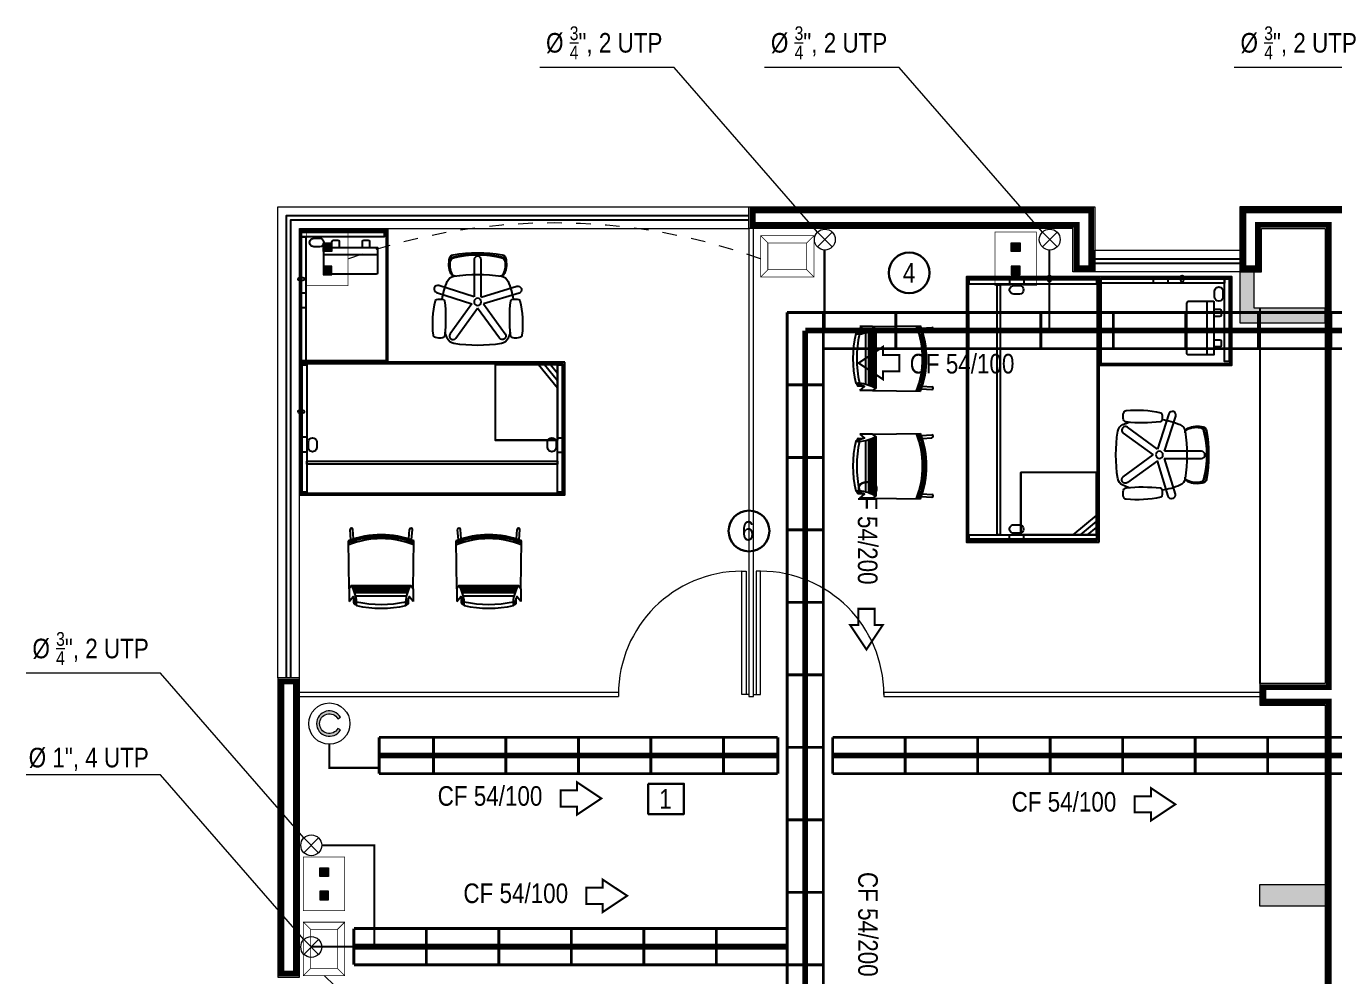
# Model space of a CAD drawing. Header units: millimetres. Extents: x 0 to 99.3, y 0 to 70.2.
# Drawn here: x 15.82 to 24.85, y 38.11 to 44.67 of the extents above; entities that cross this region are included whole.
import ezdxf

# ---------------------------------------------------------------- set-up
doc = ezdxf.new("R2010")
doc.units = ezdxf.units.MM
doc.linetypes.add('DASHED', pattern=[0.75, 0.5, -0.25])
doc.linetypes.add('DOT2', pattern=[0.125, 0, -0.125])
for name, color, linetype, lineweight in [('ARQUITECTÓNICO', 152, 'Continuous', 0), ('CRISTAL', 4, 'Continuous', 0), ('INST. VOZ Y DATOS', 40, 'Continuous', 0), ('Mobiliario', 25, 'Continuous', 20), ('TABLAROCA', 33, 'Continuous', 0), ('TEXTOS INST. VOZ Y DATOS', 1, 'Continuous', 0)]:
    doc.layers.add(name, color=color, linetype=linetype, lineweight=lineweight)
doc.layers.add('Muebles', color=2, linetype='Continuous')
doc.layers.add('VENTANAS', color=3, linetype='Continuous')
doc.styles.add('75', font='ARIALN.TTF', dxfattribs={"height": 0.135})

# ---------------------------------------------------------------- blocks, each defined once
blk = doc.blocks.new('TTRWTR')
at = {"layer": 'Muebles'}
for p, q in [((14769216.67561518, 1877575.142106367), (14769216.67561518, 1877575.111106368)), ((14769216.77561518, 1877575.111106368), (14769216.77561518, 1877575.142106367)), ((14769217.66937444, 1877575.117872858, 3.179471943115519e-05), (14769217.66937444, 1877575.14787286, 3.179471943115519e-05)), ((14769217.76937444, 1877575.117872858, 3.179471943115519e-05), (14769217.76937444, 1877575.14787286, 3.179471943115519e-05)), ((14769218.03550402, 1877574.992342193), (14769218.03550402, 1877574.622342193)), ((14769216.75444784, 1877573.381106367), (14769216.75444784, 1877573.811106367)), ((14769217.11444784, 1877573.381106367), (14769217.27444784, 1877573.513414061)), ((14769217.16444784, 1877573.381106367), (14769217.27444784, 1877573.472067906)), ((14769216.67261518, 1877573.381106367), (14769216.67261518, 1877573.350106368)), ((14769217.27444784, 1877573.381106367), (14769216.75444784, 1877573.381106367)), ((14769216.77261518, 1877573.381106367), (14769216.77261518, 1877573.350106368)), ((14769217.21444784, 1877573.381106367), (14769217.27444784, 1877573.430721752))]:
    blk.add_line(p, q, dxfattribs=at)
for points in [[(14769217.29374481, 1877573.330976738), (14769217.29374481, 1877575.161106369), (14769216.37861518, 1877575.161106369), (14769216.37861518, 1877573.330976738)], [(14769217.28244481, 1877573.342276737), (14769217.28244481, 1877575.149806367), (14769216.38991518, 1877575.149806367), (14769216.38991518, 1877573.342276737)], [(14769217.27444784, 1877575.142106367), (14769217.27444784, 1877575.111106368), (14769216.39744784, 1877575.111106368), (14769216.39744784, 1877575.142106367)], [(14769216.60994784, 1877575.111106368), (14769216.60994784, 1877573.381106367), (14769216.59094784, 1877573.381106367), (14769216.59094784, 1877575.111106368)], [(14769217.29374481, 1877575.161106369), (14769217.29374481, 1877574.550976738), (14769218.20887444, 1877574.550976738), (14769218.20887444, 1877575.161106369)], [(14769217.30504481, 1877575.149806367), (14769217.30504481, 1877574.562276738), (14769218.19757444, 1877574.562276738), (14769218.19757444, 1877575.149806367)], [(14769217.27444784, 1877573.381106367), (14769217.27444784, 1877573.811106367), (14769216.75444784, 1877573.811106367), (14769216.75444784, 1877573.381106367)]]:
    blk.add_lwpolyline(points, close=True, dxfattribs=at)
for points in [[(14769217.27444784, 1877575.142106367), (14769217.27444784, 1877575.111106368), (14769216.39744784, 1877575.111106368), (14769216.39744784, 1877575.142106367), (14769217.27444784, 1877575.142106367)], [(14769217.27444784, 1877573.381106367), (14769217.27444784, 1877573.350106368), (14769216.39744784, 1877573.350106368), (14769216.39744784, 1877573.381106367), (14769217.27444784, 1877573.381106367)]]:
    blk.add_lwpolyline(points, dxfattribs=at)
for points in [[(14769216.74344784, 1877575.100106368, -0.9999999999997548), (14769216.74344784, 1877575.042106368), (14769216.70444784, 1877575.042106368, -1.000000000000245), (14769216.70444784, 1877575.100106368)], [(14769218.08550403, 1877574.992342193), (14769218.08550403, 1877574.622342193), (14769217.90950403, 1877574.622342193, -0.4142135623731124), (14769217.89950402, 1877574.632342193), (14769217.89950402, 1877574.982342193, -0.414213562373095), (14769217.90950403, 1877574.992342193)], [(14769216.74344784, 1877573.450106367, -0.9999999999997548), (14769216.74344784, 1877573.392106367), (14769216.70444784, 1877573.392106367, -1.000000000000245), (14769216.70444784, 1877573.450106367)]]:
    blk.add_lwpolyline(points, format="xyb", close=True, dxfattribs=at)
at = {"layer": 'Muebles', "elevation": 3.179471943115519e-05}
for points in [[(14769218.15887444, 1877575.14787286), (14769218.15887444, 1877575.117872858), (14769217.27987444, 1877575.117872858), (14769217.27987444, 1877575.14787286)], [(14769218.18987444, 1877575.14787286), (14769218.18987444, 1877574.577872859), (14769218.15887444, 1877574.577872859), (14769218.15887444, 1877575.14787286)]]:
    blk.add_lwpolyline(points, close=True, dxfattribs=at)
blk.add_lwpolyline([(14769218.14787444, 1877575.023106368, -0.9999999999997548), (14769218.08987444, 1877575.023106368), (14769218.08987444, 1877575.062106367, -1.000000000000245), (14769218.14787444, 1877575.062106367)], format="xyb", close=True, dxfattribs=at)
at = {"layer": 'Muebles'}
for points in [[(14769218.08550403, 1877574.937342193), (14769218.12550403, 1877574.937342193, -0.4142135623730689), (14769218.13550403, 1877574.927342193), (14769218.13550403, 1877574.897342192, -0.4142135623730949), (14769218.12550403, 1877574.887342192), (14769218.08550403, 1877574.887342192)], [(14769218.08550403, 1877574.727342192), (14769218.12550403, 1877574.727342192, -0.4142135623730689), (14769218.13550403, 1877574.717342192), (14769218.13550403, 1877574.687342193, -0.4142135623730949), (14769218.12550403, 1877574.677342193), (14769218.08550403, 1877574.677342193)]]:
    blk.add_lwpolyline(points, format="xyb", dxfattribs=at)
for centre in [(14769216.95222335, 1877575.161106369), (14769216.95222335, 1877575.137505185), (14769217.86722335, 1877575.161106369), (14769217.86722335, 1877575.137505185)]:
    blk.add_circle(centre, 0.009999999999999998, dxfattribs=at)
blk = doc.blocks.new('DGWR')
at = {"layer": 'Muebles', "ltscale": 0.0013}
for points in [[(1950.299368033269, 1388.011528631172), (1950.415256423744, 1388.238972403785, -0.9999999999999998), (1950.459750216615, 1388.216301683972), (1950.34386182614, 1387.98885791136)], [(1950.26457051292, 1387.975705203625), (1950.083557159395, 1388.15671855715, -0.9999999999999998), (1950.118867633343, 1388.192029031098), (1950.299368033269, 1388.011528631172)], [(1950.26457051292, 1387.975705203625), (1950.038889623888, 1387.85491085357, 0.9999999999999998), (1950.0615603437, 1387.810417060699), (1950.286843260805, 1387.930998398653)], [(1950.34386182614, 1387.98885791136), (1950.595985190281, 1387.948925493438, -0.9999999999999998), (1950.588173392616, 1387.899603744096), (1950.336050028475, 1387.939536162018)], [(1950.286728279133, 1387.931724364353), (1950.326660697055, 1387.679601000212, 0.9999999999999998), (1950.375982446397, 1387.687412797877), (1950.336050028475, 1387.939536162018)]]:
    blk.add_lwpolyline(points, format="xyb", dxfattribs=at)
blk.add_circle((1950.306013145268, 1387.969573045226), 0.0249682755756012, dxfattribs=at)
at = {"layer": 'Muebles'}
for centre, radius, start, end in [((1950.769212289739, 1387.506373900756), 0.9946310600193096, 125.2174416849403, 144.7825583151173), ((1950.590121857113, 1387.68546433338), 0.7314208982906903, 121.1599887002865, 148.8400112997536), ((1950.212905892517, 1388.294479046969), 0.0299619306907215, 59.92347491132853, 125.2174416849115), ((1950.223625568101, 1388.276722747618), 0.0299619306907215, 54.70145208761179, 120.5087086425232), ((1950.226592971262, 1388.285382864823), 0.0299619306907215, 52.86195460917522, 119.887318649999), ((1950.146038255061, 1388.179017314829), 0.1633886616246265, 21.71370480914915, 59.92347491134637), ((1950.546062464021, 1387.729523726473), 0.6650936655240552, 120.5087086425054, 149.4912913575237), ((1950.155475467406, 1388.180465736139), 0.1479019513945703, 14.98015599668005, 54.70145208762997), ((1950.269997572715, 1388.228381067668), 0.0299619306907215, 306.8314124387776, 21.71370480912008), ((1950.331570067999, 1388.162138967667), 0.0599238613814429, 68.20390682543373, 126.2930588514768), ((1950.168515182122, 1387.754392039395), 0.4990644463002027, 53.46512542838678, 68.20390682542161), ((1950.934651223674, 1387.340934966819), 1.078787390681963, 126.2930588514691, 143.7069411485414), ((1950.469567553333, 1388.142771864994), 0.0099873102302405, 151.445463534928, 218.1708974900703), ((1950.53758021562, 1388.105760137164), 0.0874185069690891, 119.1368019859077, 151.445463534928), ((1951.274021978781, 1388.77515369858), 1.033243732674346, 218.1708974901172, 231.3817074251284), ((1950.499879235559, 1388.173393164088), 0.0099873102302405, 58.46520434299956, 119.1368019858964), ((1950.141962400389, 1387.590121370229), 0.6943194272682716, 38.63666321908459, 58.46520434298846), ((1949.981107143524, 1388.062680297976), 0.0299619306907215, 144.7825583151067, 210.0765250887006), ((1950.096568875664, 1388.129547935433), 0.1633886616246265, 210.0765250887475, 248.2862951908678), ((1949.99020332567, 1388.048993219232), 0.0299619306907215, 150.1126813500301, 217.1380453908248), ((1949.998863442876, 1388.051960622392), 0.0299619306907215, 149.4912913574767, 215.2985479123882), ((1950.095120454354, 1388.120110723087), 0.1479019513945703, 215.29854791237, 255.01984400332), ((1950.047205122826, 1388.005588617778), 0.0299619306907215, 248.2862951908799, 323.1685875612405), ((1950.113447222826, 1387.944016122494), 0.0599238613814429, 143.7069411485309, 201.7960931745663), ((1950.168515182122, 1387.754392039395), 0.4990644463002027, 21.79609317457839, 26.97926342809395), ((1950.641611262456, 1387.983465009988), 0.019974620460481, 231.3817074251468, 301.2934894659423), ((1950.600980896212, 1388.050307331724), 0.0981968847866752, 301.2934894659714, 329.976555226954), ((1950.668707354765, 1388.011168483399), 0.019974620460481, 329.9765552269249, 38.63666321901127), ((1950.521194151098, 1388.107071008371), 0.4990644463002763, 201.7960931745905, 216.534874571621), ((1949.755058109547, 1388.520528080947), 1.078787390681963, 306.2930588514586, 323.7069411485309), ((1950.576262110393, 1387.917446925272), 0.0599238613814429, 323.7069411485232, 21.79609317456628), ((1950.102193026406, 1387.775706954934), 0.0099873102302405, 150.8631980141036, 211.5347956570004), ((1950.169826053329, 1387.738005974873), 0.0874185069690891, 118.5545364650719, 150.8631980140922), ((1950.685464820264, 1388.133623790104), 0.6943194272682716, 211.5347956570115, 231.3633367809154), ((1950.132814325499, 1387.806018637161), 0.0099873102302405, 51.82910250992972, 118.5545364650719), ((1949.500432491914, 1387.001564211712), 1.033243732674346, 38.61829257487155, 51.82910250988284), ((1950.264417707095, 1387.606878835729), 0.019974620460481, 231.3633367809887, 300.0234447730751), ((1950.225278858769, 1387.674605294281), 0.0981968847866752, 300.023444773046, 328.7065105340286), ((1950.521194151098, 1388.107071008371), 0.4990644463002763, 243.0207365719644, 248.2039068254216), ((1950.292121180506, 1387.633974928037), 0.019974620460481, 328.7065105340578, 38.61829257485322), ((1950.358139265221, 1387.699324080099), 0.0599238613814429, 248.2039068254337, 306.2930588514691)]:
    blk.add_arc(centre, radius, start, end, dxfattribs=at)
blk = doc.blocks.new('FRRGT')
at = {"layer": 'Muebles'}
for p, q in [((1952.040634336983, 1387.544310144189), (1951.996930152476, 1387.594291158003)), ((1952.059105914466, 1387.553530449315), (1952.011966939421, 1387.607439560984)), ((1952.304800554011, 1387.322754465865), (1952.074218306561, 1387.560525058963)), ((1951.771199596694, 1387.2748754039), (1951.72121858288, 1387.318579588407)), ((1951.988200775605, 1387.037851355088), (1952.277658385795, 1387.327308965278)), ((1951.992092380674, 1387.03617960696), (1952.279330133922, 1387.323417360209)), ((1951.99877737373, 1387.034704371597), (1952.280805369286, 1387.316732367153)), ((1951.761979291568, 1387.256403826417), (1951.708070179899, 1387.303542801462)), ((1951.992755275018, 1387.010709186872), (1951.75498468192, 1387.241291434322)), ((1952.006418302228, 1387.032145014081), (1952.283364726802, 1387.309091438655)), ((1952.015351760312, 1387.028838130517), (1952.286671610366, 1387.300157980572)), ((1952.026173864751, 1387.024359807897), (1952.291149932986, 1387.289335876132)), ((1952.037998567241, 1387.01884402377), (1952.296665717113, 1387.277511173642)), ((1952.057753793317, 1387.008056792711), (1952.307452948172, 1387.257755947566)), ((1952.351212333215, 1387.23175470824), (1952.328198674206, 1387.254768367249)), ((1952.083755032643, 1386.964297407668), (1952.060741373634, 1386.987311066677))]:
    blk.add_line(p, q, dxfattribs=at)
for points in [[(1952.366458710512, 1387.261107343887), (1952.323327518311, 1387.265143220713), (1952.351239666395, 1387.205694405585), (1952.332638219064, 1387.22228756971, -0.1067697996425078), (1952.277658385795, 1387.327308965278), (1952.304800554011, 1387.322754465865)], [(1952.054402396996, 1386.94905103037), (1952.050366520169, 1386.992182222572), (1952.109815335298, 1386.964270074488), (1952.093222171173, 1386.982871521819, 0.1067697996425078), (1951.988200775605, 1387.037851355088), (1951.992755275018, 1387.010709186872)]]:
    blk.add_lwpolyline(points, format="xyb", close=True, dxfattribs=at)
for centre, radius, start, end in [((1952.004448545948, 1387.600865359494), 0.0099873102302405, 41.16695958725601, 221.166959587256), ((1952.332202568238, 1386.983307172645), 0.6322470779360132, 114.0819847990702, 155.9180152009297), ((1952.332202568238, 1386.983307172645), 0.6289895526653402, 113.9888670000823, 156.0111329999177), ((1952.332202568238, 1386.983307172645), 0.6244176785367329, 113.8564570242932, 156.1435429757068), ((1952.332202568238, 1386.983307172645), 0.6177394361960272, 113.6593398590137, 156.3406601409863), ((1952.332202568238, 1386.983307172645), 0.6056444374644957, 113.2906866780916, 156.7093133219084), ((1951.714644381389, 1387.311061194935), 0.0099873102302405, 48.83304041275259, 228.833040412744), ((1952.344150238425, 1387.224692613451), 0.0099873102302405, 285.6007738618679, 45), ((1951.658939883882, 1387.656569857001), 0.8010384689305805, 302.7964797457443, 327.2035202542557), ((1951.693206209938, 1387.622303530945), 0.7788268056189598, 302.3384069820636, 327.6615930179364), ((1952.344150238425, 1387.224692613451), 0.0099873102302405, 209.5287545503254, 247.0030127580904), ((1952.090817127432, 1386.971359502458), 0.0099873102302405, 225, 344.3992261381322), ((1952.090817127432, 1386.971359502458), 0.0099873102302405, 22.99698724190974, 60.47124544967456)]:
    blk.add_arc(centre, radius, start, end, dxfattribs=at)
blk = doc.blocks.new('A$C0CAD12BB')
at = {"layer": 'TABLAROCA'}
blk.add_hatch(color=256, dxfattribs=at).paths.add_polyline_path([(0, -0.3499999999999091), (0.5890764320715789, -0.3499999999999091), (0.589076432071579, -0.25), (0.09999999999990905, -0.25), (0.09999999999990906, 1.387778780781446e-17), (0, 0)])
blk.add_lwpolyline([(0.09999999999990905, 0), (0, 0), (0, -0.3499999999999091), (0.5890764320715789, -0.3499999999999091), (0.5890764320715789, -0.25), (0.09999999999990905, -0.25), (0.09999999999990905, -2.273736754432321e-13)], dxfattribs=at)

msp = doc.modelspace()

# ---------------------------------------------------------------- hatches: boundary and pattern name
at = {"layer": 'INST. VOZ Y DATOS'}
for points in [[(17.87175283327588, 43.1714547512729), (17.932053854483, 43.1714547512729), (17.932053854483, 43.11115373006578), (17.87175283327588, 43.11115373006578)], [(22.61872695302236, 43.1714547512729), (22.67902797422948, 43.1714547512729), (22.67902797422948, 43.11115373006578), (22.61872695302236, 43.11115373006578)], [(17.87175283327588, 42.95041036235307), (17.932053854483, 42.95041036235307), (17.932053854483, 43.01071138356019), (17.87175283327588, 43.01071138356019)], [(22.61872695302236, 42.95041036235307), (22.67902797422948, 42.95041036235307), (22.67902797422948, 43.01071138356019), (22.61872695302236, 43.01071138356019)], [(17.84866642721317, 38.85976013139361), (17.9089674484203, 38.85976013139361), (17.9089674484203, 38.79945911018649), (17.84866642721317, 38.79945911018649)], [(17.84866642721317, 38.63871574247378), (17.9089674484203, 38.63871574247378), (17.9089674484203, 38.6990167636809), (17.84866642721317, 38.6990167636809)]]:
    msp.add_hatch(color=256, dxfattribs=at).paths.add_polyline_path(points)
h = msp.add_hatch(color=104, dxfattribs=at)
edge = h.paths.add_edge_path()
edge.add_line((17.99144099418618, 39.81071498427832), (17.97412048611068, 39.82071498427831))
edge.add_arc((17.91543788017134, 39.85459540261422), 0.0677608366716948, 30.000000000062585, 329.99999999993736, ccw=False)
edge.add_line((17.97412048611068, 39.88847582095013), (17.99144099418618, 39.89847582095013))
edge.add_arc((17.91543788017088, 39.85459540261422), 0.08776083667192032, 29.99999999995654, 330.0000000000435)
at = {"layer": 'TABLAROCA'}
msp.add_hatch(color=256, dxfattribs=at).paths.add_polyline_path([(24.33310810087323, 38.74464127647661), (24.33310810087323, 38.59464127647675), (24.78310810091671, 38.59464127647675), (24.78310810091671, 38.74464127647661)])

# ---------------------------------------------------------------- linework, layer by layer
at = {"layer": 'ARQUITECTÓNICO'}
for points in [[(17.55950272212931, 40.17015942227135), (17.55950272212931, 43.42015942227135), (20.80950272212931, 43.42015942227135)], [(26.57856061605298, 43.42015942227135), (24.19403166909115, 43.42015942227135), (24.19403166909115, 43.27015942227126), (24.19403166909115, 42.97015942227131), (24.34403166909078, 42.97015942227131), (24.34403166909078, 43.27015942227126), (24.78310810122412, 43.27015942231219), (24.78310810087305, 40.13101364980048), (24.33310810087323, 40.13101364980025), (24.33310810087323, 39.98101364980039), (24.78310810110679, 39.98101364980039), (24.78310810087305, 33.42415178318106)], [(17.70950272212895, 40.17015942227135), (17.70950272212895, 43.27015942227126), (20.80950272212931, 43.27015942227126)]]:
    msp.add_lwpolyline(points, dxfattribs=at)
for points in [[(20.80950272212931, 43.27015942227126), (20.80950272212931, 43.42015942227135), (23.19403166909115, 43.42015942227135), (23.19403166909115, 43.2701594222508), (23.19403166909115, 42.97015942225084), (23.0440316690906, 42.97015942225084), (23.0440316690906, 43.27015942227126)], [(23.19403166909115, 43.12015942225071), (24.19403166909115, 43.12015942225071), (24.19403166909115, 42.97015942229177), (23.19403166909115, 42.97015942229177)], [(17.70950272212895, 40.17015942227135), (17.55950272212931, 40.17015942227135), (17.55950272212931, 38.10517782057741), (17.70950272212895, 38.10517782057741)]]:
    msp.add_lwpolyline(points, close=True, dxfattribs=at)
at = {"layer": 'ARQUITECTÓNICO', "const_width": 0.04}
for points in [[(20.83450272212895, 43.29515942227135), (20.83450272212895, 43.39515942227126), (23.1690316690906, 43.39515942227126), (23.1690316690906, 43.2701594222508), (23.1690316690906, 42.99515942225071), (23.06903166909115, 42.99515942225071), (23.06903166909115, 43.29515942227135)], [(17.68450272212931, 40.14515942227126), (17.58450272212895, 40.14515942227126), (17.58450272212895, 38.13017782057727), (17.68450272212931, 38.13017782057727)]]:
    msp.add_lwpolyline(points, close=True, dxfattribs=at)
msp.add_lwpolyline([(26.55356061605244, 43.39515942227126), (24.21903166909078, 43.39515942227126), (24.21903166909078, 43.27015942227126), (24.21903166909078, 42.99515942227117), (24.31903166909069, 42.99515942227117), (24.31903166909069, 43.29515942226885), (24.80810810122648, 43.29515942231455), (24.80810810087041, 40.10601364980039), (24.35810810087287, 40.10601364980039), (24.35810810087287, 40.00601364980025), (24.80810810111188, 40.00601364980048), (24.80810809986224, 33.3991517831812)], dxfattribs=at)
at = {"layer": 'CRISTAL'}
for points in [[(20.80950272212931, 43.27015942227126), (20.80950272212931, 40.04101364979874), (20.83950272212905, 40.04101364979874), (20.83950272212905, 43.27015942227126)], [(20.80950272212931, 40.05601364979862), (20.75950272212913, 40.05601364979884), (20.75950272212913, 40.90601364979875), (20.78950272212887, 40.90601364979875), (20.78950272212842, 40.05601364979884)], [(20.83950272212905, 40.05601364979862), (20.88950272212924, 40.05601364979884), (20.88950272212924, 40.90601364979875), (20.85950272212949, 40.90601364979875), (20.85950272212995, 40.05601364979884)], [(17.70950272212895, 40.07101364979872), (19.90950272212967, 40.0710136497994)], [(17.70950272212895, 40.04101364979874), (19.90950272212967, 40.04101364979942)], [(19.90950272212967, 40.07101364979826), (19.90950272212967, 40.04101364979829)], [(21.73950272212869, 40.0710136497994), (24.33310810087323, 40.07101364979872)], [(21.73950272212869, 40.07101364979962), (21.73950272212869, 40.04101364979942)], [(21.73950272212869, 40.04101364979942), (24.33310810087323, 40.04101364979874)]]:
    msp.add_lwpolyline(points, dxfattribs=at)
for centre, start, end in [((20.75950272212913, 40.05601364979884), 90.00000000010422, 180.0000000000391), ((20.88950272212924, 40.05601364979884), 359.9999999999479, 89.99999999989578)]:
    msp.add_arc(centre, 0.84999999999983, start, end, dxfattribs=at)
at = {"layer": 'INST. VOZ Y DATOS', "const_width": 0.005}
for points in [[(18.04399020228266, 42.87669325924617), (17.75981648547577, 42.87669325924617), (17.75981648547577, 43.24517185437981), (18.04399020228266, 43.24517185437981)], [(22.79096432202959, 42.87669325924617), (22.50679060522225, 42.87669325924617), (22.50679060522225, 43.24517185437981), (22.79096432202959, 43.24517185437981)], [(20.88950272212924, 42.93598570546442), (20.88950272212924, 43.22015942227131), (21.25798131726287, 43.22015942227131), (21.25798131726287, 42.93598570546442)], [(20.93950272212942, 42.9859857054646), (20.93950272212942, 43.17015942227113), (21.20798131726269, 43.17015942227135), (21.20798131726269, 42.98598570546437)], [(18.02090379621995, 38.56499863936688), (17.73673007941352, 38.56499863936688), (17.73673007941352, 38.93347723450051), (18.02090379621995, 38.93347723450051)], [(18.02090379621995, 38.11628338167338), (17.73673007941352, 38.11628338167338), (17.73673007941352, 38.48476197680702), (18.02090379621995, 38.48476197680702)], [(17.97090379621977, 38.16628338167357), (17.7867300794137, 38.16628338167357), (17.78673007941325, 38.43476197680729), (17.97090379622023, 38.43476197680729)]]:
    msp.add_lwpolyline(points, close=True, dxfattribs=at)
at = {"layer": 'INST. VOZ Y DATOS', "color": 6}
for points in [[(21.28198396207381, 43.24450366282031), (21.38380733809981, 43.14268028632864)], [(21.28198396207381, 43.14268028632864), (21.38380733809981, 43.24450366282031)], [(22.8328214446251, 43.24450366282031), (22.9346448206511, 43.14268028632864)], [(22.8328214446251, 43.14268028632864), (22.9346448206511, 43.24450366282031)], [(17.73970706068212, 39.06604602510924), (17.84153043670813, 38.96422264861758)], [(17.73970706068212, 38.96422264861758), (17.84153043670813, 39.06604602510924)], [(17.73970706068212, 38.36449585768946), (17.84153043670813, 38.2626724811978)], [(17.73970706068212, 38.2626724811978), (17.84153043670813, 38.36449585768946)]]:
    msp.add_lwpolyline(points, dxfattribs=at)
at = {"layer": 'INST. VOZ Y DATOS'}
for points in [[(17.87175283327588, 43.1714547519714), (17.932053854483, 43.1714547519714), (17.932053854483, 43.11115373053144), (17.87175283327588, 43.11115373053144)], [(22.61872695302236, 43.1714547519714), (22.67902797422948, 43.1714547519714), (22.67902797422948, 43.11115373053144), (22.61872695302236, 43.11115373053144)], [(17.87175283327588, 42.95041036165458), (17.932053854483, 42.95041036165458), (17.932053854483, 43.01071138309453), (17.87175283327588, 43.01071138309453)], [(22.61872695302236, 42.95041036165458), (22.67902797422948, 42.95041036165458), (22.67902797422948, 43.01071138309453), (22.61872695302236, 43.01071138309453)], [(17.84866642721317, 38.85976013209211), (17.9089674484203, 38.85976013209211), (17.9089674484203, 38.79945911065215), (17.84866642721317, 38.79945911065215)], [(17.84866642721317, 38.63871574177529), (17.9089674484203, 38.63871574177529), (17.9089674484203, 38.69901676321524), (17.84866642721317, 38.69901676321524)]]:
    msp.add_lwpolyline(points, close=True, dxfattribs=at)
for points, const_width in [([(20.93950272212942, 43.17015942227113), (20.88950272212924, 43.22015942227131)], 0.005), ([(21.20798131726269, 43.17015942227135), (21.25798131726287, 43.22015942227131)], 0.005), ([(20.93950272212942, 42.9859857054646), (20.88950272212924, 42.93598570546442)], 0.005), ([(21.20798131726269, 42.98598570546437), (21.25798131726287, 42.93598570546442)], 0.005), ([(21.07235331787842, 42.69094630277777), (21.07235331787842, 32.2673268816477)], 0.02), ([(26.32235331787842, 42.69094630277777), (21.07235331787842, 42.69094630277777)], 0.02), ([(21.32235331787842, 42.69094630277777), (21.32235331787842, 32.37088027224058)], 0.02), ([(21.82235331787842, 42.69094630277777), (21.82235331787842, 42.44094630277777)], 0.02), ([(22.32235331787842, 42.69094630277777), (22.32235331787842, 42.44094630277777)], 0.02), ([(22.82235331787842, 42.69094630277777), (22.82235331787842, 42.44094630277777)], 0.02), ([(23.32235331787842, 42.69094630277777), (23.32235331787842, 42.44094630277777)], 0.02), ([(23.82235331787842, 42.69094630277777), (23.82235331787842, 42.44094630277777)], 0.02), ([(24.32235331787842, 42.69094630277777), (24.32235331787842, 42.44094630277777)], 0.02), ([(24.82235331787842, 42.69094630277777), (24.82235331787842, 42.44094630277777)], 0.02), ([(26.32235331787842, 42.44094630277777), (21.32235331787842, 42.44094630277777)], 0.02), ([(21.07235331787842, 42.19094630277777), (21.32235331787842, 42.19094630277777)], 0.02), ([(21.07235331787842, 41.69094630277777), (21.32235331787842, 41.69094630277777)], 0.02), ([(21.07235331787842, 41.19094630277777), (21.32235331787842, 41.19094630277777)], 0.02), ([(21.07235331787842, 40.69094630277777), (21.32235331787842, 40.69094630277777)], 0.02), ([(21.07235331787842, 40.19094630277777), (21.32235331787842, 40.19094630277777)], 0.02), ([(21.07235331787842, 39.69094630277777), (21.32235331787842, 39.69094630277777)], 0.02), ([(21.07235331787842, 39.19094630277777), (21.32235331787842, 39.19094630277777)], 0.02), ([(21.07235331787842, 38.69094630277777), (21.32235331787842, 38.69094630277777)], 0.02), ([(17.78673007941325, 38.43476197680729), (17.73673007941352, 38.48476197680702)], 0.005), ([(17.97090379622023, 38.43476197680729), (18.02090379621995, 38.48476197680702)], 0.005), ([(21.07235331787842, 38.44094630277777), (18.08446327682259, 38.44094630277777)], 0.02), ([(18.08446327682259, 38.44094630277777), (18.08446327682259, 38.19094630277777)], 0.02), ([(18.58446327682259, 38.44094630277777), (18.58446327682259, 38.19094630277777)], 0.02), ([(19.08446327682259, 38.44094630277777), (19.08446327682259, 38.19094630277777)], 0.02), ([(19.58446327682259, 38.44094630277777), (19.58446327682259, 38.19094630277777)], 0.02), ([(20.08446327682259, 38.44094630277777), (20.08446327682259, 38.19094630277777)], 0.02), ([(20.58446327682259, 38.44094630277777), (20.58446327682259, 38.19094630277777)], 0.02), ([(21.07235331787842, 38.19094630277777), (18.08446327682259, 38.19094630277777)], 0.02), ([(21.07235331787842, 38.19094630277777), (21.32235331787842, 38.19094630277777)], 0.02), ([(17.7867300794137, 38.16628338167357), (17.73673007941352, 38.11628338167338)], 0.005), ([(17.97090379621977, 38.16628338167357), (18.02090379621995, 38.11628338167338)], 0.005)]:
    msp.add_lwpolyline(points, dxfattribs=dict(at, const_width=const_width))
at = {"layer": 'INST. VOZ Y DATOS', "color": 6, "linetype": 'DASHED', "ltscale": 0.01, "const_width": 0.015}
for points in [[(21.32996992692733, 43.12165144260598), (21.32996992692733, 42.56594630277777)], [(22.88080740947908, 43.12165144260598), (22.88080740947908, 42.56594630277777)], [(17.91543788017088, 39.71241370825487), (17.91543788017088, 39.54945712768108), (18.25828025844476, 39.54945712768108)], [(17.86261874939328, 39.01513433686341), (18.2256213417827, 39.01513433686341), (18.2256213417827, 38.31594630277777)], [(18.08446327682259, 38.31594630277777), (17.78673007941325, 38.31594630277777)]]:
    msp.add_lwpolyline(points, dxfattribs=at)
at = {"layer": 'INST. VOZ Y DATOS', "color": 6, "const_width": 0.04}
for points in [[(21.19735331787842, 42.56594630277777), (21.19735331787842, 32.31910357694437)], [(26.32235331787842, 42.56594630277777), (21.19735331787842, 42.56594630277777)], [(21.07235331787842, 38.31594630277777), (18.08446327682259, 38.31594630277777)]]:
    msp.add_lwpolyline(points, dxfattribs=at)
at = {"layer": 'INST. VOZ Y DATOS', "color": 104}
msp.add_lwpolyline([(17.99144099418618, 39.81071498427832), (17.97412048611068, 39.82071498427831, -3.732050807566289), (17.97412048611068, 39.88847582095013), (17.99144099418618, 39.89847582095013, 3.732050807565652)], format="xyb", close=True, dxfattribs=at)
at = {"layer": 'INST. VOZ Y DATOS', "color": 20, "const_width": 0.02}
for points in [[(18.25828025844476, 39.7595752243958), (21.00828025844476, 39.7595752243958)], [(18.25828025844476, 39.7595752243958), (18.25828025844476, 39.5095752243958)], [(18.63328025844476, 39.7595752243958), (18.63328025844476, 39.5095752243958)], [(19.13328025844476, 39.7595752243958), (19.13328025844476, 39.5095752243958)], [(19.63328025844476, 39.7595752243958), (19.63328025844476, 39.5095752243958)], [(20.13328025844476, 39.7595752243958), (20.13328025844476, 39.5095752243958)], [(20.63328025844476, 39.7595752243958), (20.63328025844476, 39.5095752243958)], [(21.00828025844476, 39.7595752243958), (21.00828025844476, 39.5095752243958)], [(21.38642637731164, 39.7595752243958), (25.38642637731164, 39.7595752243958)], [(21.38642637731164, 39.7595752243958), (21.38642637731164, 39.5095752243958)], [(21.88642637731164, 39.7595752243958), (21.88642637731164, 39.5095752243958)], [(22.38642637731164, 39.7595752243958), (22.38642637731164, 39.5095752243958)], [(22.88642637731164, 39.7595752243958), (22.88642637731164, 39.5095752243958)], [(23.38642637731164, 39.7595752243958), (23.38642637731164, 39.5095752243958)], [(23.88642637731164, 39.7595752243958), (23.88642637731164, 39.5095752243958)], [(24.38642637731164, 39.7595752243958), (24.38642637731164, 39.5095752243958)], [(18.25828025844476, 39.5095752243958), (21.00828025844476, 39.5095752243958)], [(21.38642637731164, 39.5095752243958), (25.38642637731164, 39.5095752243958)]]:
    msp.add_lwpolyline(points, dxfattribs=at)
at = {"layer": 'INST. VOZ Y DATOS', "color": 104, "linetype": 'DOT2', "ltscale": 0.5, "const_width": 0.04}
for points in [[(18.25828025844476, 39.63457522439535), (21.00828025844476, 39.63457522439535)], [(21.38642637731164, 39.63457522439535), (25.51142637731118, 39.63457522439535)]]:
    msp.add_lwpolyline(points, dxfattribs=at)
at = {"layer": 'INST. VOZ Y DATOS', "color": 6}
for centre in [(21.3328956507853, 43.19359197457447), (22.88373313333659, 43.19359197457447), (17.79061874939362, 39.01513433686341), (17.79061874939362, 38.31358416944363)]:
    msp.add_circle(centre, 0.072, dxfattribs=at)
at = {"layer": 'INST. VOZ Y DATOS', "color": 104, "ltscale": 0.5}
msp.add_circle((17.91543788017088, 39.85459540261422), 0.1421816943593148, dxfattribs=at)
at = {"layer": 'INST. VOZ Y DATOS', "color": 6, "linetype": 'DASHED', "ltscale": 0.01}
for centre, radius, start, end in [((19.46674646220572, 39.10472695148997), 4.204259526568224, 70.22007211330332, 109.7799278866967), ((20.53810826502149, 40.77891373870284), 3.763167652539669, 225.0359479719637, 270.0647245008977)]:
    msp.add_arc(centre, radius, start, end, dxfattribs=at)
at = {"layer": 'Muebles'}
msp.add_lwpolyline([(24.33310810087232, 42.72015942227131), (24.33310810087323, 40.13101364980025)], dxfattribs=at)
at = {"layer": 'TABLAROCA'}
msp.add_lwpolyline([(24.33310810087323, 38.74464127647661), (24.78310810091671, 38.74464127647661), (24.78310810091671, 38.59464127647675), (24.33310810087323, 38.59464127647675)], close=True, dxfattribs=at)
at = {"layer": 'TEXTOS INST. VOZ Y DATOS'}
for points in [[(21.28198396347079, 43.24450366282031), (20.29350535450521, 44.38009471125292), (19.36664899199695, 44.38009471125292)], [(22.83282144672057, 43.24450366282031), (21.84434283775545, 44.38009471125292), (20.91748647524719, 44.38009471125292)], [(26.0716748412683, 43.24450366282031), (25.08319623230273, 44.38009471125292), (24.15633986979446, 44.38009471125292)], [(17.73970706207911, 39.06604602510924), (16.75122845311353, 40.20163707354186), (15.82437209060527, 40.20163707354186)], [(17.73970706207911, 38.36449585768946), (16.75122845311353, 39.50008690612208), (15.82437209060527, 39.50008690612208)]]:
    msp.add_lwpolyline(points, dxfattribs=at)
at = {"layer": 'TEXTOS INST. VOZ Y DATOS', "const_width": 0.01403325000000001}
for points in [[(21.84621476565962, 42.34186015296609), (21.84621476542679, 42.39799315361188), (21.73394876599787, 42.39799315361188), (21.73394876576504, 42.45412615425766), (21.56554976452617, 42.34186015576006), (21.73394876529937, 42.22959415353716), (21.73394876483371, 42.28572715418295), (21.8462147647283, 42.28572715418295)], [(21.6197341828879, 40.6464280028656), (21.56360118224211, 40.64642800263277), (21.56360118224211, 40.53416200320385), (21.50746818159632, 40.53416200297102), (21.61973418009393, 40.36576300173215), (21.73200018231682, 40.53416200250535), (21.67586718167104, 40.53416200203969), (21.67586718167104, 40.64642800193428)], [(19.51068301249688, 39.33818412521669), (19.51068301272971, 39.2820511245709), (19.62294901215864, 39.2820511245709), (19.62294901239147, 39.22591812392511), (19.79134801363034, 39.33818412242272), (19.62294901285713, 39.45045012464561), (19.6229490133228, 39.39431712399983), (19.51068301342821, 39.39431712399983)], [(23.46878858931404, 39.29763583190243), (23.46878858954688, 39.24150283125664), (23.5810545889758, 39.24150283125664), (23.58105458920863, 39.18536983061085), (23.7494535904475, 39.29763582910846), (23.5810545896743, 39.40990183133135), (23.58105459013996, 39.35376883068557), (23.46878859024537, 39.35376883068557)], [(19.68815989887344, 38.66680093591413), (19.68815989910627, 38.61066793526834), (19.8004258985352, 38.61066793526834), (19.80042589876803, 38.55453493462255), (19.96882490000689, 38.66680093312016), (19.80042589923369, 38.77906693534305), (19.80042589969935, 38.72293393469727), (19.68815989980476, 38.72293393469727)]]:
    msp.add_lwpolyline(points, close=True, dxfattribs=at)
at = {"layer": 'TEXTOS INST. VOZ Y DATOS', "lineweight": 30}
msp.add_lwpolyline([(20.11432840661882, 39.43955697761726), (20.36037873826399, 39.43955697761726), (20.36037873826399, 39.23056696171761), (20.11432840661882, 39.23056696171761)], close=True, dxfattribs=at)
for centre in [(21.91404483793713, 42.96410019526593), (20.80950272212931, 41.18344238696773)]:
    msp.add_circle(centre, 0.1404577247078833, dxfattribs=at)
at = {"layer": 'VENTANAS'}
for points in [[(17.6195027221288, 40.17015942227135), (17.6195027221288, 43.36015942227141), (20.80950272212931, 43.36015942227141)], [(17.64950272212855, 40.17015942227135), (17.64950272212855, 43.33015942227121), (20.80950272212931, 43.33015942227121)], [(23.19403166909115, 43.06015942227123), (24.19403166909115, 43.06015942227123)], [(23.19403166909115, 43.03015942227125), (24.19403166909115, 43.03015942227125)]]:
    msp.add_lwpolyline(points, dxfattribs=at)

# ---------------------------------------------------------------- block references
at = {"layer": 'Mobiliario', "xscale": -1}
for p, rotation in [((2379.45550970037, 440.3954393569709), 44.99999999998737), ((421.271716790679, -2318.809148654551), 314.9999999999874)]:
    msp.add_blockref('DGWR', p, dxfattribs=dict(at, rotation=rotation))
at = {"layer": 'Mobiliario'}
for p, rotation in [((421.1636877346969, 2403.626075720663), 224.9999999999999), ((421.1636877341502, 2402.883838823091), 224.9999999999999), ((-2342.979714674844, 440.2874103009897), 314.9999999999999), ((-2342.237477777272, 440.2874103004422), 314.9999999999999)]:
    msp.add_blockref('FRRGT', p, dxfattribs=dict(at, rotation=rotation))
at = {"layer": 'Muebles', "rotation": 90.00000000000001}
msp.add_blockref('TTRWTR', (1877592.870609096, -14769174.94550862), dxfattribs=at)
at = {"layer": 'Muebles'}
msp.add_blockref('TTRWTR', (-14769194.06923119, -1877532.224248053), dxfattribs=at)
at = {"layer": 'TABLAROCA'}
msp.add_blockref('A$C0CAD12BB', (24.19403166909115, 42.97015942227131), dxfattribs=at)

# ---------------------------------------------------------------- texts
at = {"layer": 'TEXTOS INST. VOZ Y DATOS', "char_height": 0.135, "style": '75'}
for s, insert, width, attachment_point in [('\\A1;%%C {\\H0.7x;\\S3/4;}", 2 UTP', (20.21242584406582, 44.66455085369375), 2.199120933601989, 3), ('\\A1;%%C {\\H0.7x;\\S3/4;}", 2 UTP', (21.7632633273156, 44.66455085369375), 2.199120933601989, 3), ('\\A1;%%C {\\H0.7x;\\S3/4;}", 2 UTP', (25.00211672186333, 44.66455085369375), 2.199120933601989, 3), ('4', (21.91404483793758, 42.96410019526593), 1.385165297991489, 5), ('CF 54/100', (22.27895514730471, 42.40503497255395), 1.539072553323876, 2), ('6', (20.80259640772692, 41.18344238702002), 1.385165297991489, 5), ('\\A1;%%C {\\H0.7x;\\S3/4;}", 2 UTP', (16.67014894267413, 40.48609321598269), 2.199120933601989, 3), ('\\A1;%%C 1", 4 UTP', (16.67014894267413, 39.68776871400519), 2.199120933601989, 3), ('CF 54/100', (19.02349177248925, 39.42305132616593), 1.539072553323876, 2), ('CF 54/100', (22.98159734930641, 39.38250303285167), 1.539072553323876, 2), ('CF 54/100', (19.2009686588658, 38.75166813686337), 1.539072553323876, 2)]:
    msp.add_mtext(s, dxfattribs=dict(at, insert=insert, width=width, attachment_point=attachment_point))
at = {"layer": 'TEXTOS INST. VOZ Y DATOS', "char_height": 0.135, "width": 1.539072553323876, "attachment_point": 2, "rotation": 270, "style": '75'}
for insert in [(21.69559089426775, 41.17495850774867), (21.69759405865807, 38.46996256361081)]:
    msp.add_mtext('CF 54/200', dxfattribs=dict(at, insert=insert))
at = {"layer": 'TEXTOS INST. VOZ Y DATOS', "lineweight": 30, "insert": (20.23275245150899, 39.33537721763491), "char_height": 0.135, "width": 1.385165297991489, "attachment_point": 5, "style": '75'}
msp.add_mtext('1', dxfattribs=at)

doc.saveas('drawing.dxf')
